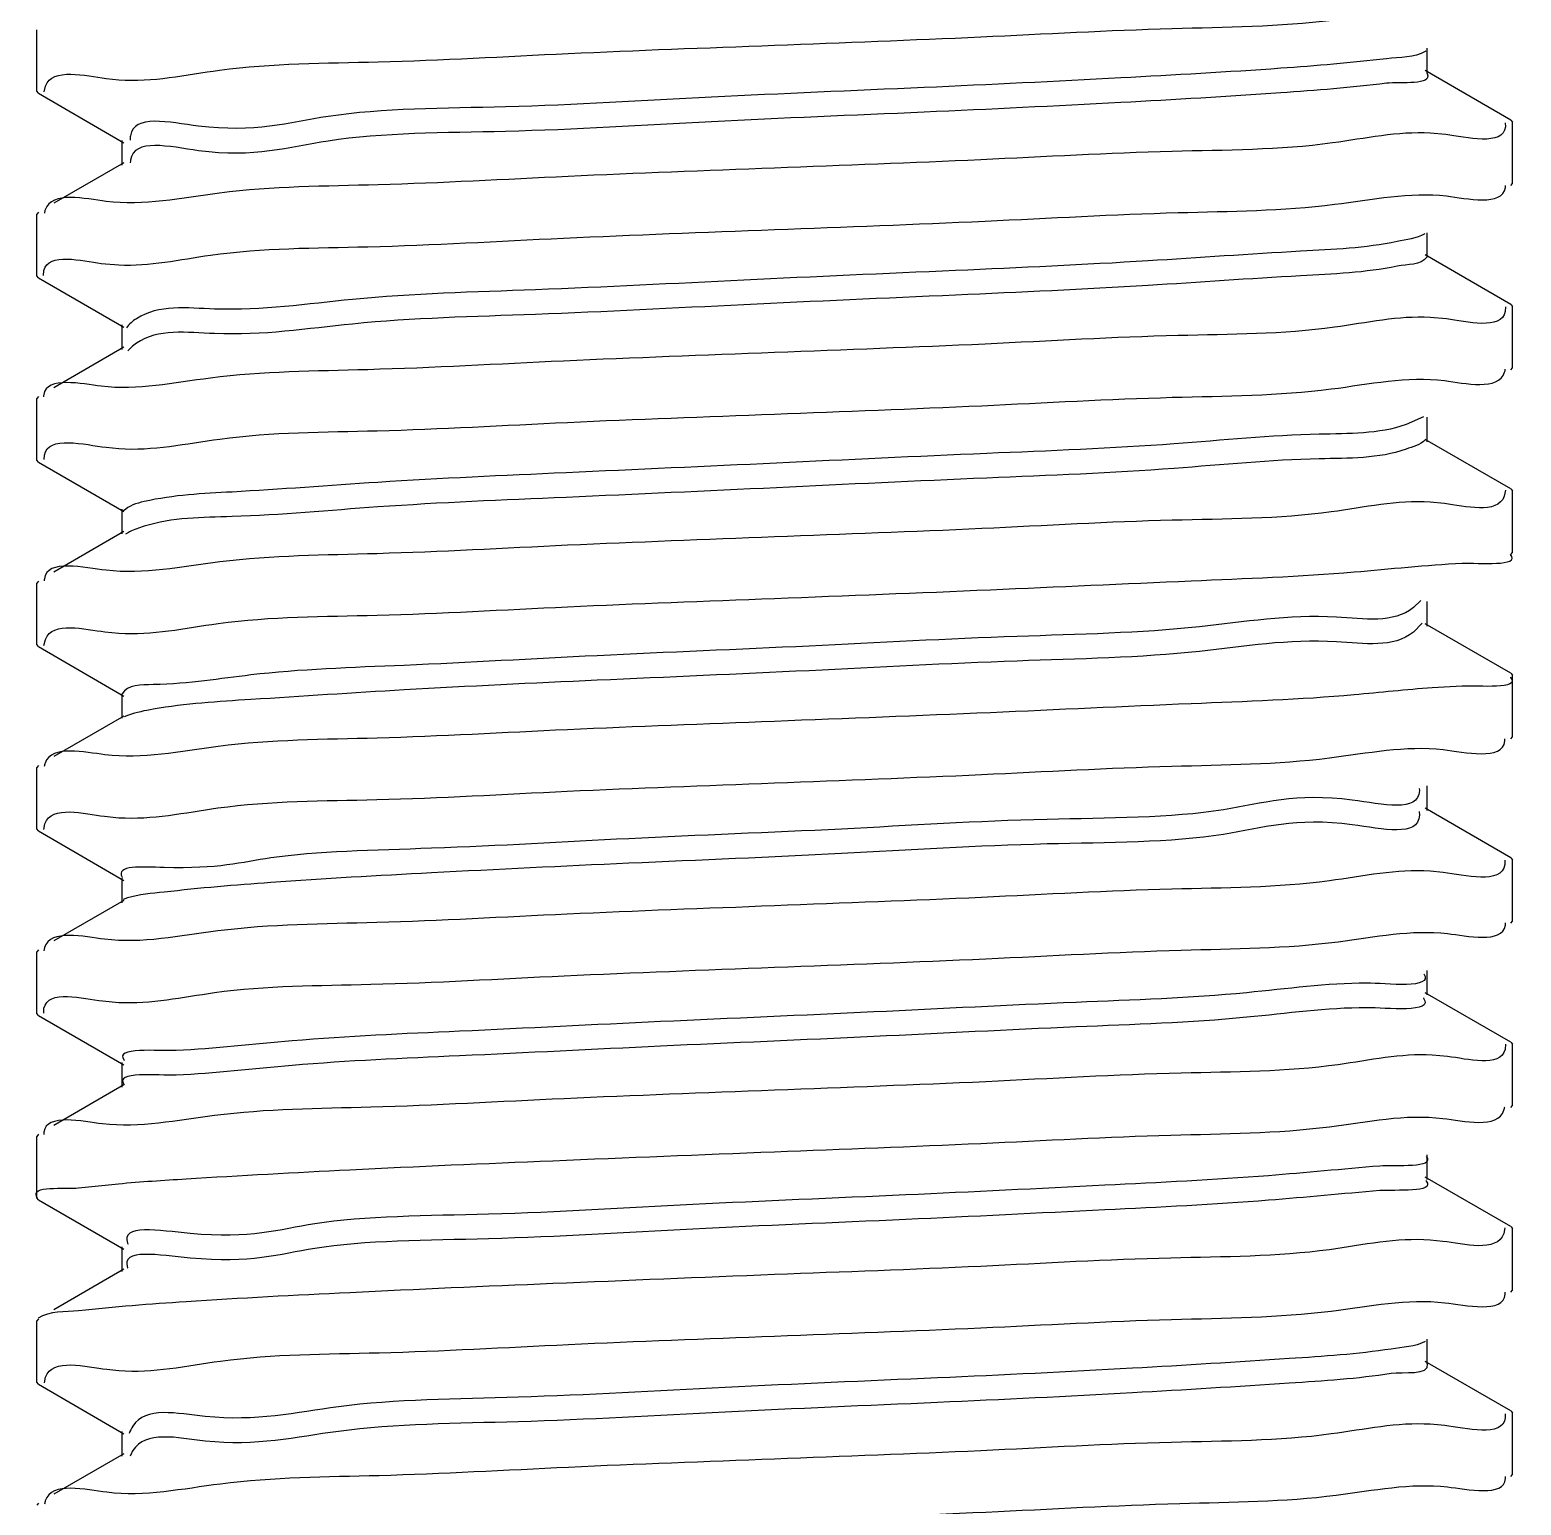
# Model space of a CAD drawing. Extents: x 12811826 to 27008858, y -1172757 to 50528.
# Drawn here: x 13487479.6 to 13487550.1, y -154923.2 to -154853.4 of the extents above; entities that cross this region are included whole.
import ezdxf

# ---------------------------------------------------------------- set-up
doc = ezdxf.new("R2010")
doc.units = 0
doc.header["$LTSCALE"] = 1000
doc.header["$MEASUREMENT"] = 0
doc.layers.add('02___PRT_ALL_AXES', color=7, linetype='Continuous')

# ---------------------------------------------------------------- blocks, each defined once
blk = doc.blocks.new('抗震大样2')
at = {"color": 133, "linetype": 'Continuous'}
for p, q in [((4060.882277904544, 379.8758498288225), (4060.882277904544, 381.5375032620504)), ((4066.52045608405, 376.6890187850222), (4060.749023643322, 380.0300908081699)), ((3967.448329943232, 378.5861652733292), (3967.529226002749, 378.9700696130749)), ((3971.628279693425, 379.4967992587481), (3972.495435436256, 379.4099365717266)), ((3967.05721735023, 378.4931042557582), (3966.939213244244, 378.6305300057866)), ((3967.05721735023, 378.4931042557582), (3972.828550920822, 375.1520895017311)), ((4066.154811943881, 376.4977608129848), (4066.159553140868, 376.2277583207469)), ((4066.52045608405, 376.6890187850222), (4066.638408885337, 376.5534658639226)), ((3972.695344267413, 375.306302862009), (3972.695344267413, 373.644649429014)), ((4062.132713119499, 375.702748374315), (4061.084613080602, 375.7939835262951)), ((3972.8285985291, 373.7988904081285), (3968.104583142325, 371.0640099509619)), ((3973.26638588449, 373.9352023308165), (3973.255366092548, 373.7867586442735)), ((4066.520404822193, 372.2619038550183), (4066.638414285146, 372.3984316054266)), ((3967.057166088372, 370.4578183840495), (3966.939213244244, 370.3222628091462)), ((4060.882277904544, 367.4134490280412), (4060.882277904544, 369.0751024610363)), ((3971.304276717827, 367.0034332098439), (3972.488828411791, 366.9038354461081)), ((4066.52045608405, 364.2266179842409), (4060.749023643322, 367.5676900073886)), ((3967.05721735023, 366.0307034549769), (3966.939207886346, 366.1671950309537)), ((3967.05721735023, 366.0307034549769), (3972.828550920822, 362.6896887007169)), ((3967.401944220997, 366.1843306215014), (3967.42970907921, 366.5194111771416)), ((4066.165011711884, 364.0663902671076), (4066.144923568703, 363.7456386855338)), ((4066.52045608405, 364.2266179842409), (4066.638414285146, 364.0901644192636)), ((3972.695344267413, 362.8439020612277), (3972.695344267413, 361.1822486279998)), ((4062.190015360247, 363.2458522538655), (4061.086473966949, 363.3430261146277)), ((3972.8285985291, 361.3364896178246), (3968.104583142325, 358.6016091499478)), ((3973.278206722811, 361.2796515568625), (3973.103961172514, 361.1003589779139)), ((3973.329540265258, 361.3263080387842), (3973.278206722811, 361.2796515568625)), ((4066.520404822193, 359.7995030540042), (4066.638414285146, 359.9359762321692)), ((3967.057166088372, 357.9954175832681), (3966.939207886346, 357.8589278233703)), ((4060.627190378495, 356.6353876797948), (4059.44957313966, 356.1056980506983)), ((4060.882277904544, 354.9510482272599), (4060.882277904544, 356.6127016600221)), ((4066.52045608405, 351.7642171832267), (4060.749023643322, 355.1052892177831)), ((3967.05721735023, 353.5683026541956), (3966.939211374149, 353.7040658034384)), ((3967.453933244105, 353.7429698854685), (3967.460452035069, 354.0333119253628)), ((3971.620925010182, 354.5713062842842), (3972.495972106233, 354.487873838516)), ((3967.05721735023, 353.5683026541956), (3972.828550920822, 350.2272878999356)), ((4066.167758632917, 351.6642001019791), (4066.086424021516, 351.2732406659052)), ((4066.52045608405, 351.7642171832267), (4066.638414285146, 351.6277090245858)), ((4062.051018467173, 350.770156232873), (4061.084046582691, 350.8635495507624)), ((3972.695344267413, 350.3815012704581), (3972.695344267413, 348.7198478272185)), ((3972.8285985291, 348.8740888168104), (3968.104583142325, 346.1392083491664)), ((3973.138940638397, 348.824097095523), (3972.937039194163, 348.7094198348932)), ((3973.214673319366, 348.8612298623193), (3973.138940638397, 348.824097095523)), ((4066.520404822193, 347.3371022532228), (4066.638412125409, 347.474193359958)), ((3967.057166088372, 345.533016782254), (3966.939211374149, 345.3957986060996)), ((4060.445578680839, 344.2293574770447), (4059.952258574776, 343.7422051781323)), ((4060.882277904544, 342.4886474264786), (4060.882277904544, 344.1503008704167)), ((4060.532493250445, 342.6947712912224), (4059.952258574776, 342.0805517341942)), ((4066.52045608405, 339.3018163822126), (4060.749023643322, 342.642888416769)), ((3967.427662377711, 341.1897468031384), (3967.52417274937, 341.589200315997)), ((3971.551516789012, 342.1023550785612), (3972.494069763459, 342.0107652833685)), ((3967.05721735023, 341.1059018531814), (3966.939214034006, 341.2433938677423)), ((3967.05721735023, 341.1059018531814), (3972.828550920822, 337.7648871093988)), ((4066.52045608405, 339.3018163822126), (4066.638412125409, 339.1659261519089)), ((3972.695344267413, 337.9191004694439), (3972.695344267413, 336.2574470264371)), ((4063.238700424321, 338.4285792009905), (4061.218560250476, 338.3174441207666)), ((3972.8285985291, 336.4116880162619), (3968.104583142325, 333.6768075483851)), ((3973.130855491851, 336.4728210361209), (3972.855752478819, 336.3598769945092)), ((4066.520404822193, 334.8747014524415), (4066.638409925159, 335.0120362741873)), ((3967.057166088372, 333.0706159817055), (3966.939214034006, 332.9351266711019)), ((4060.344816931523, 331.506721603917), (4060.34763289243, 331.3787123057991)), ((4060.882277904544, 330.0262466256972), (4060.882277904544, 331.6879000696354)), ((3971.520036225673, 329.6369678780902), (3972.493387074675, 329.5431920497213)), ((4060.333936419804, 329.9536123869475), (4060.34763289243, 329.7170588616282)), ((4066.52045608405, 326.8394155816641), (4060.749023643322, 330.1804876162205)), ((3967.05721735023, 328.6435010524001), (3966.939207886346, 328.7800289420411)), ((3967.05721735023, 328.6435010524001), (3972.828550920822, 325.3024863086175)), ((3967.410630015191, 328.746827978408), (3967.488100081682, 329.134447446093)), ((4066.125627159607, 326.6611049249768), (4066.121665864252, 326.3756000832655)), ((4066.52045608405, 326.8394155816641), (4066.638409925159, 326.7037690775469)), ((3972.695344267413, 325.4566996686626), (3972.695344267413, 323.7950462256558)), ((4061.965049919672, 325.8372274800204), (4061.081649647094, 325.9208770322148)), ((3972.8285985291, 323.9492872150149), (3968.104583142325, 321.2144067476038)), ((3973.06204056507, 324.1211925696116), (3972.79042985104, 324.0070616218727)), ((4066.520404822193, 322.4123006516602), (4066.638414285146, 322.5488096380141)), ((3967.057166088372, 320.6082151809242), (3966.939207886346, 320.4717617344577)), ((4060.882277904544, 317.5638458246831), (4060.882277904544, 319.2254992686212)), ((4066.52045608405, 314.3770147808827), (4060.749023643322, 317.7180868149735)), ((3967.412324362434, 316.3421045837458), (3967.431774141267, 316.6618496985175)), ((3971.385498958174, 317.161692550173), (3972.491041983478, 317.0645960222464)), ((3967.05721735023, 316.1811002516188), (3966.939207886346, 316.3175917097833)), ((3967.05721735023, 316.1811002516188), (3972.828550920822, 312.8400855078362)), ((4066.52045608405, 314.3770147808827), (4066.638414285146, 314.2405424304307)), ((4062.256202217191, 313.4026494522113), (4061.209995760117, 313.4956888367888)), ((4066.175062722992, 314.2307531402912), (4066.140247551259, 313.8859609193169)), ((3972.695344267413, 312.9942988678813), (3972.695344267413, 311.3326454246417)), ((3972.8285985291, 311.4868864142336), (3968.104583142325, 308.7520059468225)), ((4066.520404822193, 309.9498998508789), (4066.638409758452, 310.0855620559305)), ((3967.057166088372, 308.14581437991), (3966.939207886346, 308.0093091339804)), ((4060.882277904544, 305.1014450236689), (4060.882277904544, 306.7630984678399)), ((3969.773427429609, 304.5272559078876), (3972.454406015575, 304.8055663648993)), ((4066.52045608405, 301.9146139798686), (4060.749023643322, 305.255686014425)), ((3967.05721735023, 303.7186994508374), (3966.939208509866, 303.8548925139476)), ((3967.05721735023, 303.7186994508374), (3972.828550920822, 300.377684706822)), ((4066.127306012902, 301.8182760879863), (4066.050338559784, 301.4379376247525)), ((4066.52045608405, 301.9146139798686), (4066.638409758452, 301.7772948585916)), ((3972.695344267413, 300.5318980671), (3972.695344267413, 298.8702446238603)), ((4061.943121864926, 300.9103642713744), (4061.082030375488, 300.9968421165831)), ((3972.8285985291, 299.0244856134523), (3968.104583142325, 296.2896051569842)), ((4066.520404822193, 297.4874990498647), (4066.638407638762, 297.6250282921828)), ((3967.057166088372, 295.6834135788959), (3966.939208509866, 295.5466253166087)), ((4060.882277904544, 292.6390442226548), (4060.882277904544, 294.3006976670586)), ((3971.683863831684, 292.2652023232076), (3972.496577076614, 292.1821794263087)), ((4066.52045608405, 289.4522131790873), (4060.749023643322, 292.7932852134109)), ((3967.05721735023, 291.2562986500561), (3966.939211084042, 291.3935162457637)), ((3967.05721735023, 291.2562986500561), (3972.828550920822, 287.9152839060407)), ((3967.455488428473, 291.3525620982982), (3967.530949885026, 291.7305978073273)), ((4066.14530815836, 289.2651376791764), (4066.147291136906, 288.9898260447662)), ((4066.52045608405, 289.4522131790873), (4066.638407638762, 289.3167610946111)), ((4062.075599972624, 288.4604893936776), (4061.083614675328, 288.5495707518421)), ((3972.695344267413, 288.0694972663186), (3972.695344267413, 286.4078438330907)), ((3972.8285985291, 286.5620848124381), (3968.104583142325, 283.82720435597)), ((3973.332942666952, 286.6017810076009), (3973.24209475657, 286.4008642234839)), ((3973.357092557941, 286.6474337733816), (3973.332942666952, 286.6017810076009)), ((4066.520404822193, 285.0250982490834), (4066.638414285146, 285.1616329846438)), ((3967.057166088372, 283.2210127778817), (3966.939211084042, 283.0852490486577))]:
    blk.add_line(p, q, dxfattribs=at)
for points, start_tangent, end_tangent in [([(4016.788811084814, 381.7452099439688), (4030.724373091012, 382.3071768621448), (4043.640461612027, 382.8734728815034), (4054.485070846975, 383.4459924104158), (4062.132713119499, 384.0110155718867)], (0.9992093668970119, 0.03975727738757818), (0.9936256491573059, -0.1127300729030309)), ([(3972.495435436256, 379.4099365717266), (3979.294060950167, 380.0566374233458), (3990.014255171642, 380.6205857454333), (4002.843710814603, 381.1828478127718), (4016.788811084814, 381.7452099439688)], (0.997293029417088, -0.07352967751926708), (0.9992093668748079, 0.03975727794562509)), ([(4060.777697673067, 381.336190297734), (4058.127531545702, 380.8326837527566)], (-0.8545442055247622, -0.5193786680294574), (-0.9925678772972736, -0.1216922715606229)), ([(3967.529226002749, 378.9700696130749), (3971.628279693425, 379.4967992587481)], (0.3338840271720196, 0.9426141609372279), (0.9921337532168287, -0.125182329934735)), ([(4058.127531545702, 380.8326837527566), (4050.979687628336, 380.181973580271), (4040.184783262201, 379.5312634401489), (4026.894285508431, 378.8805533116683), (4012.525860535912, 378.2298431389499), (3998.612154465169, 377.5791329990607), (3986.637309663929, 376.9284228275064), (3977.878654661588, 376.2777126980945), (3973.270454650745, 375.6270025582053), (3973.256015382707, 375.3278266715351)], (-0.9925678776615908, -0.1216922685891148), (0.03836108958405816, -0.9992639425126497)), ([(4060.848923657089, 379.8498056042008), (4060.865871318616, 379.8217404484749), (4058.127531545702, 379.1710303197615)], (0.6154416976256123, -0.7881824134194473), (-0.9925678774341609, -0.1216922704441205)), ([(4058.127531545702, 379.1710303197615), (4050.979687628336, 378.5203201370314), (4040.184783262201, 377.8696100073867), (4026.894285508431, 377.2188998786733), (4012.525860535912, 376.5681896957103), (3998.612154465169, 375.9174795665313), (3986.637309663929, 375.2667693835683), (3977.878654661588, 374.6160592546221), (3973.270454650745, 373.9653491252102)], (-0.992567877682309, -0.1216922684201301), (-0.1449315840395879, -0.9894416789016804)), ([(4061.084613080602, 375.7939835262951), (4054.485070846975, 375.1377252244856), (4043.640461612027, 374.5652056839317), (4030.724373091012, 373.998909664806), (4016.788811084814, 373.4369427463971)], (-0.9982275252931331, 0.05951308887251094), (-0.9992093668912978, -0.03975727753118902)), ([(4066.159553140868, 376.2277583207469), (4062.132713119499, 375.702748374315)], (-0.0973132247761557, -0.9952538049581452), (-0.993625649212243, 0.1127300724188043)), ([(3973.270454650745, 373.9653491252102), (3973.26638588449, 373.9352023308165)], (-0.1449319836142527, -0.9894416203726415), (-0.122781635247958, -0.992433710655698)), ([(4016.788811084814, 373.4369427463971), (4002.843710814603, 372.8745806054212), (3990.014255171642, 372.3123185378499), (3979.294060950167, 371.7483702267054), (3971.628279693425, 371.1885320614092)], (-0.9992093668943735, -0.03975727745388983), (-0.9921337535540392, 0.1251823272621709)), ([(3971.628279693425, 371.1885320614092), (3967.51630918216, 370.6234433990903), (3967.462532298639, 370.3937970723491)], (-0.9921337538403436, 0.1251823249930625), (-0.1560008517424571, -0.9877569206316037)), ([(4016.788811084814, 369.2828091536649), (4031.014267436229, 369.8568002390675), (4044.05063947523, 370.4305040840991), (4054.622146287933, 370.9919472045731), (4062.190015360247, 371.5541194505058)], (0.9992093669013695, 0.03975727727806082), (0.9931062956540884, -0.1172172578258611)), ([(4062.190015360247, 371.5541194505058), (4066.156166563742, 372.1222932320088), (4066.16674523335, 372.2684537984896)], (0.9931062954079787, -0.1172172599109911), (0.01851723393512748, 0.9998285413246574)), ([(3972.488828411791, 366.9038354461081), (3978.676251263823, 367.5565223689191), (3989.305000957567, 368.1245460608043), (4002.531151060015, 368.7074810413178), (4016.788811084814, 369.2828091536649)], (0.9987783135547935, -0.04941538599103054), (0.9992093668789412, 0.03975727784174632)), ([(4060.714484596159, 368.9861347607803), (4058.840826320462, 368.469190890668)], (-0.8835367623553586, -0.4683618148041221), (-0.9796624217473106, -0.2006527832256382)), ([(3967.42970907921, 366.5194111771416), (3971.304276717827, 367.0034332098439)], (0.2228162371324151, 0.9748604641025052), (0.9931705067735718, -0.116671952392709)), ([(4058.840826320462, 368.469190890668), (4052.325031378772, 367.8184807505459), (4042.01867131982, 367.1677705792245), (4029.021101341117, 366.5170604388695), (4014.718741713557, 365.8663503096905), (4000.637191530317, 365.2156401267275), (3988.278496643063, 364.564929998247), (3978.960930009373, 363.9142198255286), (3973.678374576848, 363.2635096854065), (3973.01073498046, 362.6392631309573)], (-0.9796624209921543, -0.2006527869125951), (-0.5443056553591382, -0.8388869730446762)), ([(4058.840826320462, 366.8075374474283), (4052.325031378772, 366.1568273073062), (4042.01867131982, 365.5061171348207), (4029.021101341117, 364.8554069949314), (4014.718741713557, 364.204696866218), (4000.637191530317, 363.5539866937324), (3988.278496643063, 362.9032765652519), (3978.960930009373, 362.2525663822889), (3973.678374576848, 361.6018562526442), (3973.329540265258, 361.3263080387842)], (-0.9796624210323952, -0.2006527867161231), (-0.7472872352853431, -0.6645011572447321)), ([(4060.856762259733, 367.4315859703347), (4058.840826320462, 366.8075374474283)], (-0.5793640390958535, -0.8150688990524289), (-0.9796624219097836, -0.2006527824323827)), ([(4066.144923568703, 363.7456386855338), (4062.190015360247, 363.2458522538655)], (-0.1947200204728604, -0.9808588652946196), (-0.9931062958122778, 0.1172172564856236)), ([(4061.086473966949, 363.3430261146277), (4054.622146287933, 362.6836799967568), (4044.05063947523, 362.1222368762828), (4031.014267436229, 361.5485330417287), (4016.788811084814, 360.9745419456158)], (-0.9983777256730062, 0.05693783346770149), (-0.9992093668800438, -0.0397572778140334)), ([(4016.788811084814, 360.9745419456158), (4002.531151060015, 360.3992138439789), (3989.305000957567, 359.8162788532209), (3978.676251263823, 359.2482551722787), (3971.304276717827, 358.6951660132036)], (-0.9992093669109275, -0.03975727703784113), (-0.9931705071401133, 0.1166719492725233)), ([(4062.051018467173, 359.0784234295134), (4066.107893871609, 359.6463789439294), (4066.154304099735, 359.8549479041249)], (0.992229149813516, -0.1244239296130262), (0.1497394319264672, 0.98872549402063)), ([(3971.304276717827, 358.6951660132036), (3967.415016490966, 358.1332053714432), (3967.401707520243, 357.9838592780288)], (-0.993170507041028, 0.1166719501159864), (-0.03352808187699214, -0.9994377758148077)), ([(4016.788811084814, 356.8204083424062), (4030.785296078771, 357.3849004402291), (4043.658056694083, 357.9495023165364), (4054.396102517843, 358.5157894059084), (4062.051018467173, 359.0784234295134)], (0.9992093669053789, 0.03975727717729229), (0.9922291493378886, -0.1244239334059575)), ([(3972.495972106233, 354.487873838516), (3979.31079728948, 355.1328460294753), (3989.946161568165, 355.6925705044996), (4002.799072447233, 356.2561960036401), (4016.788811084814, 356.8204083424062)], (0.9974288101967033, -0.0716642769417873), (0.9992093668820042, 0.03975727776475821)), ([(4059.44957313966, 356.1056980506983), (4053.582026466727, 355.4549878782127), (4043.789833953604, 354.8042777383234), (4031.117505795322, 354.1535675665364), (4016.916769451462, 353.5028574373573), (4002.702384071425, 352.8521472970024), (3989.990564772394, 352.2014371254481), (3980.137251410168, 351.5507269855589), (3974.193473811261, 350.9000168130733), (3972.812163531315, 350.2711999251042)], (-0.9430358196836306, -0.3326912123781199), (-0.686531605077837, -0.7270999623361625)), ([(3967.460452035069, 354.0333119253628), (3971.620925010182, 354.5713062842842)], (0.1362001122355916, 0.9906813460578595), (0.993090842280195, -0.1173481102498603)), ([(4060.749320622534, 355.0747919385321), (4059.44957313966, 354.4440446065273)], (-0.6812882982721554, -0.7320152010972387), (-0.9430358165138608, -0.332691221363047)), ([(4059.44957313966, 354.4440446065273), (4053.582026466727, 353.7933344349731), (4043.789833953604, 353.1426243053284), (4031.117505795322, 352.4919141335413), (4016.916769451462, 351.841203993652), (4002.702384071425, 351.190493864473), (3989.990564772394, 350.53978368151), (3980.137251410168, 349.8890735525638), (3974.193473811261, 349.2383633698337), (3973.214673319366, 348.8612298623193)], (-0.9430358197773974, -0.3326912121123312), (-0.9028249266869623, -0.4300083159110779)), ([(4061.084046582691, 350.8635495507624), (4054.396102517843, 350.2075221978594), (4043.658056694083, 349.641235119896), (4030.785296078771, 349.0766332324129), (4016.788811084814, 348.5121411448345)], (-0.9977491989834876, 0.06705621468446679), (-0.9992093668868053, -0.03975727764410165)), ([(4066.086424021516, 351.2732406659052), (4062.051018467173, 350.770156232873)], (-0.3401207418303981, -0.9403817740560159), (-0.9922291490055719, 0.1244239360560447)), ([(4016.788811084814, 348.5121411448345), (4002.799072447233, 347.9479287962895), (3989.946161568165, 347.3843033069279), (3979.31079728948, 346.8245788321365), (3971.620925010182, 346.2630390878767)], (-0.9992093669027722, -0.03975727724280768), (-0.9930908423170699, 0.1173481099377954)), ([(3971.620925010182, 346.2630390878767), (3967.455416644923, 345.6822303996887), (3967.449454547837, 345.5372699038126)], (-0.993090842296164, 0.117348110114717), (0.01084118265646372, -0.999941232652504)), ([(4016.788811084814, 344.358007541392), (4031.368079021107, 344.9467034905683), (4044.930881317239, 345.5478317467496), (4055.937051083893, 346.1495099808089), (4063.238700424321, 346.7368463983294)], (0.9992093669011644, 0.03975727728321271), (0.9989696696786906, 0.04538280579743952)), ([(4063.238700424321, 346.7368463983294), (4066.51094108168, 347.3292081146501)], (0.9989696695022591, 0.04538280968105957), (-0.64055365885445, 0.7679134131711577)), ([(3972.494069763459, 342.0107652833685), (3979.200788272079, 342.6637941251975), (3989.937287925277, 343.2297506753821), (4002.799641437829, 343.7938187925611), (4016.788811084814, 344.358007541392)], (0.9976973551932394, -0.06782320724070313), (0.9992093668784484, 0.03975727785413175)), ([(4059.952258574776, 343.7422051781323), (4054.747547828127, 343.091495038243), (4045.493867821991, 342.4407848657575), (4033.178286856506, 341.7900747370441), (4019.114479020238, 341.1393645645585), (4004.802597663365, 340.4886544246692), (3991.76925751986, 339.8379442961887), (3981.404694352299, 339.1872341234703), (3974.814471796621, 338.536523983581), (3972.711749813519, 337.9093209702987)], (-0.780293664095814, -0.6254133015629978), (-0.512036940575847, -0.8589634284914153)), ([(3967.52417274937, 341.589200315997), (3971.551516789012, 342.1023550785612)], (0.3674369581151235, 0.9300484298202462), (0.9921663287654026, -0.1249238810803726)), ([(4059.952258574776, 342.0805517341942), (4054.747547828127, 341.4298416052479), (4045.493867821991, 340.7791314327624), (4033.178286856506, 340.1284212931059), (4019.114479020238, 339.4777111213189), (4004.802597663365, 338.8270009816624), (3991.76925751986, 338.1762908517849), (3981.404694352299, 337.5255806802306), (3974.814471796621, 336.8748705505859), (3973.130855491851, 336.4728210361209)], (-0.780293664222221, -0.6254133014052866), (-0.9461449770763306, -0.3237432352238886)), ([(4066.497948364355, 339.035683598835), (4066.509495484643, 339.0226623464841), (4063.238700424321, 338.4285792009905)], (0.6799237057277663, -0.7332828611043777), (-0.9989696694915676, -0.04538280991640504)), ([(4061.218560250476, 338.3174441207666), (4055.937051083893, 337.8412427729927), (4044.930881317239, 337.239564550342), (4031.368079021107, 336.6384362825193), (4016.788811084814, 336.0497403440531)], (-0.9978518039472732, -0.06551165819281767), (-0.9992093668923556, -0.03975727750460489)), ([(4016.788811084814, 336.0497403440531), (4002.799641437829, 335.4855515949894), (3989.937287925277, 334.9214834789746), (3979.200788272079, 334.3555269285571), (3971.551516789012, 333.7940878809895)], (-0.9992093669091857, -0.03975727708161799), (-0.992166329028496, 0.1249238789908406)), ([(4061.965049919672, 334.1454946878366), (4066.1262772833, 334.7266484652646), (4066.130851980299, 334.8675161278807)], (0.9931640264208459, -0.1167271032088663), (-0.01844192922584846, 0.9998299331618498)), ([(3971.551516789012, 333.7940878809895), (3967.506549376063, 333.2336706691422), (3967.44497589441, 332.9993590067606)], (-0.992166328963819, 0.1249238795045166), (-0.1807167445675529, -0.9835351840340568)), ([(4016.788811084814, 331.8956067406107), (4030.776762200519, 332.4597450657748), (4043.624386319891, 333.0231105904095), (4054.266711641103, 333.5831622504629), (4061.965049919672, 334.1454946878366)], (0.9992093668858645, 0.03975727766774109), (0.9931640262811388, -0.1167271043975558)), ([(3972.493387074675, 329.5431920497213), (3979.172902775928, 330.1997033085208), (3989.915168741718, 330.7663051164709), (4002.786694169044, 331.3308812335599), (4016.788811084814, 331.8956067406107)], (0.9977703151895236, -0.06674127753196599), (0.9992093668932496, 0.03975727748213582)), ([(4060.34763289243, 331.3787123057991), (4055.818697780371, 330.7280021761544), (4047.12653637724, 330.0772920362651), (4035.198321102187, 329.4265818644781), (4021.306406615768, 328.7758717248216), (4006.932610891759, 328.1251615523361), (3993.610152852256, 327.4744514233898), (3982.760107805021, 326.8237412835006), (3975.539824604057, 326.173031111015), (3972.71947384486, 325.5223209713586), (3972.738900110126, 325.4935423375573)], (-0.02673132795487954, -0.9996426542048757), (0.6458166781113973, -0.7634925135671993)), ([(3967.488100081682, 329.134447446093), (3971.520036225673, 329.6369678780902)], (0.3325181510735095, 0.9430968556869729), (0.9922520601572995, -0.1242410926931789)), ([(4060.34763289243, 329.7170588616282), (4055.818697780371, 329.0663487329148), (4047.12653637724, 328.4156385930255), (4035.198321102187, 327.7649284205399), (4021.306406615768, 327.1142182918265), (4006.932610891759, 326.463508119341), (3993.610152852256, 325.8127979794517), (3982.760107805021, 325.1620878505055), (3975.539824604057, 324.5113776677754)], (-0.02673132791995639, -0.9996426542058096), (-0.9935071175501741, -0.1137699757279791)), ([(4061.081649647094, 325.9208770322148), (4054.266711641103, 325.2748950538225), (4043.624386319891, 324.7148434042465), (4030.776762200519, 324.1514778682031), (4016.788811084814, 323.5873395432718)], (-0.9974782324596806, 0.07097306368694725), (-0.9992093669040272, -0.03975727721126354)), ([(4066.121665864252, 326.3756000832655), (4061.965049919672, 325.8372274800204)], (-0.1267068075919155, -0.9919402123665849), (-0.9931640264495937, 0.116727102964268)), ([(3975.539824604057, 324.5113776677754), (3973.06204056507, 324.1211925696116)], (-0.9935071182220918, -0.1137699698603925), (-0.9563383937361504, -0.2922616578789634)), ([(4016.788811084814, 323.5873395432718), (4002.786694169044, 323.0226140357554), (3989.915168741718, 322.4580379086547), (3979.172902775928, 321.8914361007046), (3971.520036225673, 321.3287006807514)], (-0.9992093668952438, -0.03975727743201773), (-0.9922520603533704, 0.1242410911272577)), ([(4062.256202217191, 321.7109166493174), (4066.156689942349, 322.2728401180357), (4066.173533002846, 322.4296061056666)], (0.9930298848197361, -0.1178628349179756), (0.04982809210746798, 0.9987578090993482)), ([(3971.520036225673, 321.3287006807514), (3967.467026035301, 320.7606290909462), (3967.423162746709, 320.5555542288348)], (-0.992252060470728, 0.1242410901899801), (-0.1424170868670361, -0.9898067353621652)), ([(4016.788811084814, 319.4332059500739), (4031.057955004275, 320.009010983631), (4044.262603145093, 320.5909913484938), (4054.871733532287, 321.1576642356813), (4062.256202217191, 321.7109166493174)], (0.9992093668802262, 0.03975727780944895), (0.9930298847488023, -0.1178628355156147)), ([(3972.491041983478, 317.0645960222464), (3978.945043564308, 317.7234303574078), (3989.515224961098, 318.2849521986209), (4002.569541693665, 318.8594717450906), (4016.788811084814, 319.4332059500739)], (0.9983933344268746, -0.05666347829058116), (0.999209366894818, 0.03975727744271575)), ([(4060.643342233263, 319.0023766737431), (4056.792813280597, 318.364509293111)], (0.5460202923795994, -0.8377719500614094), (-0.9999912301735792, -0.004188027690002346)), ([(3967.431774141267, 316.6618496985175), (3971.385498958174, 317.161692550173)], (0.1928004851458352, 0.981237979762061), (0.9931283809098963, -0.1170299920160988)), ([(4056.792813280597, 318.364509293111), (4048.683780527674, 317.713799163932), (4037.172586387489, 317.0630890349858), (4023.487102806568, 316.4123788524885), (4009.087128190324, 315.7616687226109), (3995.508673949633, 315.1109585398808), (3984.200121977367, 314.4602484111674), (3976.367728891782, 313.8095382815227)], (-0.9999912301648656, -0.004188029770536573), (-0.9990273209665089, -0.04409548687201547)), ([(4060.622357876506, 317.3707828787155), (4060.634713100735, 317.3535660321359), (4056.792813280597, 316.7028558605816)], (0.5962832032622449, -0.8027741534873408), (-0.999991230151199, -0.004188033033785832)), ([(4056.792813280597, 316.7028558605816), (4048.683780527674, 316.0521457307041), (4037.172586387489, 315.4014355910476), (4023.487102806568, 314.7507254192606), (4009.087128190324, 314.1000152796041), (3995.508673949633, 313.4493051071186), (3984.200121977367, 312.7985949781723), (3976.367728891782, 312.1478848382831)], (-0.9999912301648656, -0.004188029770536573), (-0.9990273209665089, -0.04409548687201547)), ([(3976.367728891782, 313.8095382815227), (3972.846957639325, 313.1588281097356), (3972.861179897562, 313.1420306556392)], (-0.9990273209262253, -0.04409548778468015), (0.6651741341268321, -0.7466882691516047)), ([(4061.209995760117, 313.4956888367888), (4054.871733532287, 312.8493970390409), (4044.262603145093, 312.2827241520863), (4031.057955004275, 311.7007437860593), (4016.788811084814, 311.1249387422577)], (-0.9983082608645245, 0.05814306742552095), (-0.9992093668987856, -0.03975727734299839)), ([(4066.140247551259, 313.8859609193169), (4062.256202217191, 313.4026494522113)], (-0.2418434019535744, -0.9703152935677773), (-0.9930298849082532, 0.1178628341721912)), ([(3976.367728891782, 312.1478848382831), (3972.844923858065, 311.4997354396619)], (-0.9990273210481946, -0.04409548502134701), (0.6184755824360341, -0.7858040175071699)), ([(4016.788811084814, 311.1249387422577), (4002.569551827852, 310.551204957068), (3989.515242531896, 309.9766858718358), (3978.945063878316, 309.4151644075755), (3971.385514702182, 308.853426879039)], (-0.9992093668897061, -0.03975727757119639), (-0.9931262105757342, 0.117048408222762)), ([(3971.385514702182, 308.853426879039), (3967.420685676858, 308.2852338720113), (3967.410397551954, 308.1397879333235)], (-0.9931262101998444, 0.1170484114120936), (-0.01705837273656507, -0.9998544953739922)), ([(4016.788811084814, 306.9708051492926), (4030.728664769325, 307.5329498946667), (4043.559111334383, 308.0952286196407), (4054.274502259679, 308.6588308527134), (4061.943121864926, 309.2186314680148)], (0.9992093669011409, 0.0397572772838048), (0.992140362882549, -0.1251299338259403)), ([(4061.943121864926, 309.2186314680148), (4066.062930487096, 309.7847290488426), (4066.113989024889, 310.011063069338)], (0.9921403628096205, -0.1251299344041814), (0.148818388754897, 0.9888645443984715)), ([(3972.454406015575, 304.8055663648993), (3977.025560165755, 305.1392601891421), (3988.087734839413, 305.7539068774786), (4001.80278023053, 306.3651622910984), (4016.788811084814, 306.9708051492926)], (0.9956442206468126, 0.09323403827251828), (0.9992093668948162, 0.03975727744276379)), ([(4060.810160773806, 306.6552608951461), (4057.66747254692, 306.0010164743289)], (0.6046516082178611, -0.7964900706722932), (-0.9965759913186935, -0.08268188149264304)), ([(4057.66747254692, 306.0010164743289), (4050.161728832405, 305.350306291366), (4039.0961744003, 304.6995961626526), (4025.651145950425, 304.0488860227633), (4011.260793052148, 303.3981758502778), (3997.460100850556, 302.7474657213315), (3985.721156748012, 302.0967555386014), (3977.296126366593, 301.4460454091895), (3973.083687839098, 300.7953352693003), (3973.112797014415, 300.7267741223332)], (-0.9965759909825794, -0.08268188554387176), (0.4230008512920406, -0.9061292842669908)), ([(3966.971842508297, 303.8823546567), (3966.955744908657, 303.906296222005), (3969.773427429609, 304.5272559078876)], (-0.6438732742148202, 0.7651321498616346), (0.9937525534856028, 0.1116058351558928)), ([(4057.66747254692, 304.3393630308565), (4050.161728832405, 303.6886528478935), (4039.0961744003, 303.0379427187145), (4025.651145950425, 302.3872325783595), (4011.260793052148, 301.7365224172827), (3997.460100850556, 301.0858122773934), (3985.721156748012, 300.4351021058392), (3977.296126366593, 299.7843919657171), (3973.083687839098, 299.1336818363052)], (-0.9965759909757451, -0.0826818856262459), (0.354661782810627, -0.9349946629866868)), ([(4060.791603928432, 305.0152771587018), (4060.812785479706, 304.9900731595699), (4057.66747254692, 304.3393630308565)], (0.6888654124874967, -0.7248892629073984), (-0.9965759909515891, -0.08268188591740165)), ([(4066.050338559784, 301.4379376247525), (4061.943121864926, 300.9103642713744)], (-0.3255981959238776, -0.9455082309589464), (-0.9921403632668019, 0.1251299307792445)), ([(4061.082030375488, 300.9968421165831), (4054.274502259679, 300.3505636553746), (4043.559111334383, 299.786961422069), (4030.728664769325, 299.224682697095), (4016.788811084814, 298.6625379414763)], (-0.9972517002039604, 0.07408809918138437), (-0.9992093668993489, -0.03975727732884492)), ([(4016.788811084814, 298.6625379414763), (4001.80278023053, 298.0568950946908), (3988.087734839413, 297.4456396696623), (3977.025560165755, 296.8309929929674), (3969.773427429609, 296.2189887000713)], (-0.9992093669094652, -0.03975727707459067), (-0.9937525535680117, -0.111605834422113)), ([(3973.083687839098, 299.1336818363052), (3973.086865004618, 299.1254318933934)], (0.3546630621758211, -0.9349941776974174), (0.3640404504008991, -0.9313831383871575)), ([(4062.075599972624, 296.7687565903179), (4066.151367420331, 297.3465156983584), (4066.152534235269, 297.4733039594721)], (0.9934546073895464, -0.1142275932359702), (-0.03855850059018765, 0.9992563445043702)), ([(3969.773427429609, 296.2189887000713), (3967.027165392879, 295.7314019196201)], (-0.9937525529616114, -0.1116058398215785), (-0.8479349342070983, -0.5301003181957205)), ([(4016.788811084814, 294.5084043482784), (4030.725283802021, 295.0704089773353), (4043.595955510624, 295.63456616248), (4054.400359091815, 296.2040434633382), (4062.075599972624, 296.7687565903179)], (0.9992093669051635, 0.03975727718270806), (0.9934546072326984, -0.1142275946001008)), ([(3972.496577076614, 292.1821794263087), (3979.364049791824, 292.8240525478031), (3990.072063679807, 293.386505800765), (4002.876726165414, 293.9474103357643), (4016.788811084814, 294.5084043482784)], (0.997005276914762, -0.07733354902058212), (0.999209366906784, 0.03975727714197697)), ([(4058.440500980709, 293.6375235910527), (4051.556706754025, 292.9868134618737), (4040.964302779175, 292.3361032900866), (4027.793155938853, 291.6853931504302), (4013.448201448657, 291.0346829779446), (3999.459581974894, 290.3839728378225), (3987.319430612493, 289.7332627091091), (3978.322708860971, 289.0825525366236), (3973.429075799882, 288.4318423967343), (3973.194012779277, 287.9225628140848)], (-0.9884079286426892, -0.1518214958306923), (-0.2826394057708744, -0.9592262331199493)), ([(4060.74984794762, 294.1450176085345), (4058.440500980709, 293.6375235910527)], (-0.8837358226214019, -0.4679861064344479), (-0.988407929675436, -0.1518214891071704)), ([(3967.530949885026, 291.7305978073273), (3971.683863831684, 292.2652023232076)], (0.3208173725753913, 0.947141073681119), (0.9921125692266278, -0.1253501096231659)), ([(4060.879217054229, 292.6382051364053), (4060.881407321896, 292.6265803300776), (4058.440500980709, 291.9758701471146)], (0.2643813898211343, -0.9644182084118101), (-0.9884079286768322, -0.1518214956084098)), ([(4058.440500980709, 291.9758701471146), (4051.556706754025, 291.3251600186341), (4040.964302779175, 290.6744498459157), (4027.793155938853, 290.0237397174351), (4013.448201448657, 289.3730295344722), (3999.459581974894, 288.7223194050603), (3987.319430612493, 288.071609265171), (3978.322708860971, 287.4208990931511), (3973.429075799882, 286.770188963972), (3973.357092557941, 286.6474337733816)], (-0.9884079286762849, -0.1518214956119735), (-0.4777285416200609, -0.8785075073791743)), ([(4061.083614675328, 288.5495707518421), (4054.400359091815, 287.8957762555219), (4043.595955510624, 287.3262989658397), (4030.725283802021, 286.7621417797636), (4016.788811084814, 286.200137140695)], (-0.9979761715260516, 0.06358900114174741), (-0.9992093669091479, -0.03975727708256728)), ([(4066.147291136906, 288.9898260447662), (4062.075599972624, 288.4604893936776)], (-0.1070352181957574, -0.9942552298408023), (-0.9934546069646061, 0.1142275969317406)), ([(4016.788811084814, 286.200137140695), (4002.876726165414, 285.6391431277152), (3990.072063679807, 285.0782385927159), (3979.364049791824, 284.5157853513956), (3971.683863831684, 283.9569351151586)], (-0.9992093668773672, -0.03975727788130046), (-0.992112569129716, 0.1253501103901966)), ([(3971.683863831684, 283.9569351151586), (3967.519702736288, 283.3875264006201), (3967.468662680127, 283.1596707229037)], (-0.9921125686933904, 0.1253501138435975), (-0.1474413865937289, -0.9890707949986789)), ([(4016.788811084814, 282.0460035474971), (4031.064788678195, 282.6220923492219), (4044.163812445011, 283.1990818162449), (4054.72880587168, 283.7616716069169), (4062.246918767691, 284.3228137637489)], (0.9992093668957703, 0.03975727741878215), (0.9936356016790449, -0.1126423147663559)), ([(4062.246918767691, 284.3228137637489), (4066.174573696684, 284.8908168431371), (4066.176830513403, 285.0148104599211)], (0.993635601688166, -0.1126423146858969), (-0.02993002944432696, 0.9995519963150801))]:
    blk.add_spline(points, degree=3, dxfattribs=dict(at, start_tangent=start_tangent, end_tangent=end_tangent))
at = {"layer": '02___PRT_ALL_AXES', "color": 133, "linetype": 'Continuous'}
for p, q in [((3966.939207886346, 378.6296097494196), (3966.939207886346, 382.7837433423847)), ((4066.638414285146, 372.398409348214), (4066.638414285146, 376.552542941412)), ((3966.939207886346, 366.1672089481726), (3966.939207886346, 370.3213425413705)), ((4066.638414285146, 359.9360085476656), (4066.638414285146, 364.0901421406306)), ((3966.939207886346, 353.7048081476241), (3966.939207886346, 357.8589417405892)), ((4066.638414285146, 347.4736077464186), (4066.638414285146, 351.6277413398493)), ((3966.939207886346, 341.24240734661), (3966.939207886346, 345.3965409502853)), ((4066.638414285146, 335.0112069456372), (4066.638414285146, 339.165340550011)), ((3966.939207886346, 328.7800065455958), (3966.939207886346, 332.9341401490383)), ((4066.638414285146, 322.5488061448559), (4066.638414285146, 326.7029397489969)), ((3966.939207886346, 316.3176057448145), (3966.939207886346, 320.4717393484898)), ((4066.638414285146, 310.0864053440746), (4066.638414285146, 314.2405389484484)), ((3966.939207886346, 303.8552049440332), (3966.939207886346, 308.0093385474756)), ((4066.638414285146, 297.6240045432933), (4066.638414285146, 301.7781381474342)), ((3966.939207886346, 291.3928041537292), (3966.939207886346, 295.5469377464615)), ((4066.638414285146, 285.1616037422791), (4066.638414285146, 289.3157373466529))]:
    blk.add_line(p, q, dxfattribs=at)

msp = doc.modelspace()

# ---------------------------------------------------------------- block references
at = {"xscale": 0.7, "yscale": 0.7, "zscale": 0.7}
msp.add_blockref('抗震大样2', (13484703.07589648, -155121.3176878773), dxfattribs=at)

doc.saveas('drawing.dxf')
